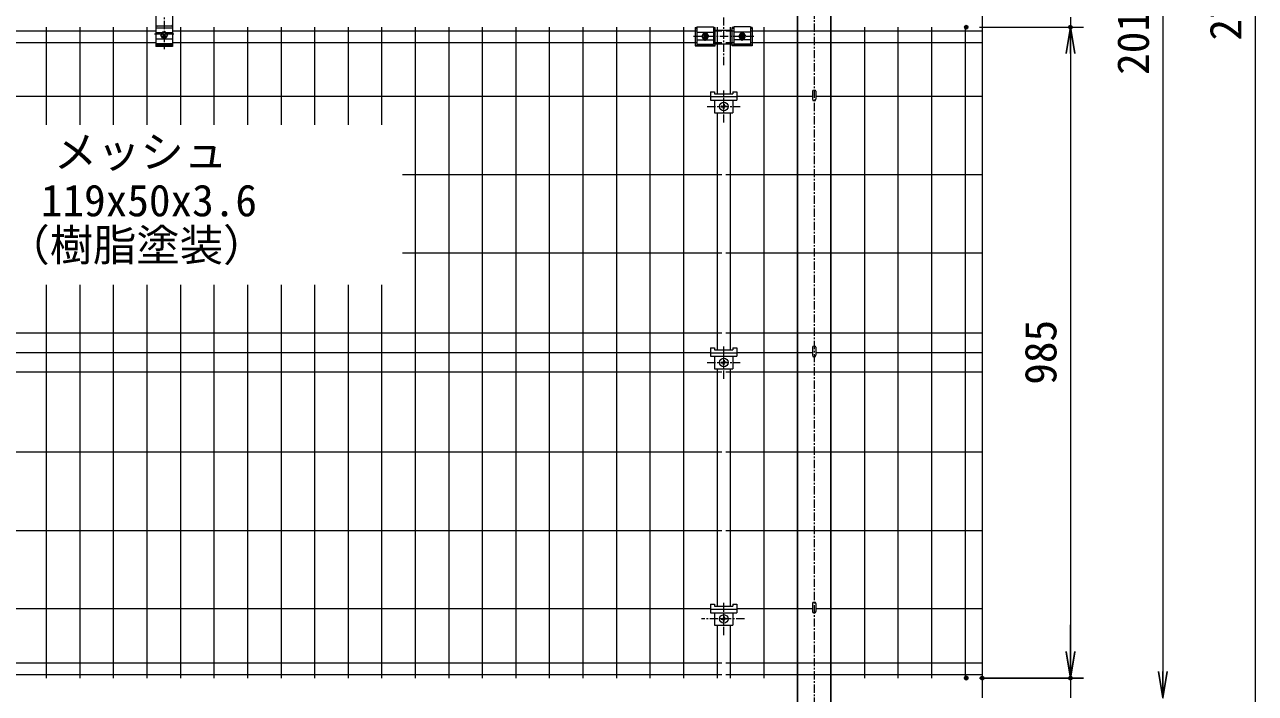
# Model space of a CAD drawing. Units: millimetres, scale not verified. Extents: x -4200 to 4200, y -2970 to 2970.
# Drawn here: x -2384 to -521, y -1639 to -627 of the extents above; entities that cross this region are included whole.
import ezdxf
from ezdxf.enums import TextEntityAlignment as Align

# ---------------------------------------------------------------- set-up
doc = ezdxf.new("R2010")
doc.units = ezdxf.units.MM
doc.header["$LTSCALE"] = 10
doc.header["$PDMODE"] = 32
doc.header["$PDSIZE"] = 5
doc.linetypes.add('USER1', pattern=[2, 1.25, -0.25, 0.25, -0.25])
for name, color, linetype, lineweight in [('0-0_D-BMK', 2, 'USER1', 13), ('0-1_D-STR1', 1, 'Continuous', 25), ('0-2_D-STR-DIM', 7, 'Continuous', 13), ('0-3_0', 7, 'Continuous', 25), ('0-8_D-STR-TXT', 7, 'Continuous', 13), ('0-9_D-STR3', 3, 'Continuous', 13), ('0-E_D-STR5', 7, 'Continuous', 9)]:
    doc.layers.add(name, color=color, linetype=linetype, lineweight=lineweight)
doc.layers.add('0-4_DEFPOINTS', color=7, linetype='Continuous')
doc.styles.add('ＭＳ ゴシック', font='')
doc.styles.get('ＭＳ ゴシック').set_extended_font_data('MS Gothic')

# ---------------------------------------------------------------- blocks, each defined once
blk = doc.blocks.new('_OPEN')
at = {"layer": '0-3_0'}
blk.add_line((0, 0), (-10, 0), dxfattribs=at)
blk.add_lwpolyline([(-10, 1.667), (0, 0), (-10, -1.667)], dxfattribs=at)

msp = doc.modelspace()

# ---------------------------------------------------------------- linework, layer by layer
at = {"layer": '0-0_D-BMK'}
for p, q in [((-1189.18, 794.42), (-1189.18, -1980.33)), ((-2173.13, -601.29), (-2173.13, -663.99)), ((-1326.11, -688.48), (-1326.11, -616.07)), ((-2158.46, -641.5), (-2187.81, -641.5)), ((-1371.89, -644.81), (-1280.29, -644.81)), ((-1354.09, -651.69), (-1354.09, -637.21)), ((-1298.09, -651.69), (-1298.09, -637.21)), ((-1326.07, -775.45), (-1326.07, -726.65)), ((-1351.1, -751.05), (-1301.1, -751.05)), ((-1326.07, -1162.95), (-1326.07, -1114.15)), ((-1351.1, -1138.55), (-1301.1, -1138.55)), ((-1326.07, -1550.88), (-1326.07, -1502.08)), ((-1294.76, -1526.48), (-1359.59, -1526.48))]:
    msp.add_line(p, q, dxfattribs=at)
at = {"layer": '0-1_D-STR1'}
for p, q in [((-1214.18, 747.45), (-1214.18, -1946.03)), ((-1164.18, 747.45), (-1164.18, -1946.03))]:
    msp.add_line(p, q, dxfattribs=at)
at = {"layer": '0-2_D-STR-DIM'}
for p, q in [((-934.83, 883.32), (-934.83, -1646.03)), ((-521.28, -1906.03), (-521.28, 734.12)), ((-661.28, 328.97), (-661.28, -1606.03)), ((-938.91, -631.03), (-781.28, -631.03)), ((-938.91, -631.03), (-781.28, -631.03)), ((-801.28, -616.03), (-801.28, -631.03)), ((-801.28, -671.03), (-801.28, -711.03)), ((-801.28, -671.03), (-801.28, -1576.03)), ((-801.28, -1575.58), (-801.28, -1535.58)), ((-801.28, -1576.03), (-801.28, -1536.03)), ((-938.91, -1615.58), (-781.28, -1615.58)), ((-938.91, -1616.03), (-781.28, -1616.03)), ((-914.83, -1616.03), (-781.28, -1616.03)), ((-801.28, -1615.58), (-801.28, -1646.03)), ((-801.28, -1616.03), (-801.28, -1646.03))]:
    msp.add_line(p, q, dxfattribs=at)
at = {"layer": '0-4_DEFPOINTS'}
for p in [(-958.91, -631.03), (-958.91, -631.03), (-801.28, -631.03), (-958.91, -1615.58), (-958.91, -1616.03), (-934.83, -1616.03), (-801.28, -1616.03)]:
    msp.add_point(p, dxfattribs=at)
at = {"layer": '0-9_D-STR3'}
for p, q in [((-2185.67, -603.71), (-2185.67, -660.13)), ((-2160.67, -603.71), (-2160.67, -660.13)), ((-2160.67, -632.44), (-2185.73, -632.44)), ((-2162.67, -629.35), (-2183.67, -629.35)), ((-1369.2, -631.64), (-1369.2, -659.43)), ((-1369.2, -631.64), (-1366.7, -631.64)), ((-1369.2, -633.05), (-1366.7, -633.05)), ((-1366.7, -630.65), (-1366.7, -656.86)), ((-1366.7, -630.65), (-1341.7, -630.65)), ((-1341.7, -630.65), (-1341.7, -656.86)), ((-1341.7, -631.64), (-1339.2, -631.64)), ((-1341.7, -633.05), (-1339.2, -633.05)), ((-1339.2, -659.43), (-1339.2, -631.64)), ((-1310.7, -631.64), (-1313.2, -631.64)), ((-1313.2, -659.43), (-1313.2, -631.64)), ((-1310.7, -633.05), (-1313.2, -633.05)), ((-1310.7, -630.65), (-1310.7, -656.86)), ((-1285.7, -630.65), (-1310.7, -630.65)), ((-1285.7, -630.65), (-1285.7, -656.86)), ((-1283.2, -631.64), (-1285.7, -631.64)), ((-1283.2, -633.05), (-1285.7, -633.05)), ((-1283.2, -631.64), (-1283.2, -659.43)), ((-2185.67, -638.86), (-2175.77, -638.86)), ((-2185.67, -648.81), (-2160.67, -648.81)), ((-2175.63, -638.61), (-2178.09, -642.87)), ((-2175.63, -647.13), (-2178.09, -642.87)), ((-2175.9, -640.82), (-2174.53, -642.19)), ((-2175.9, -644.92), (-2174.53, -643.55)), ((-2170.71, -638.61), (-2175.63, -638.61)), ((-2170.71, -647.13), (-2175.63, -647.13)), ((-2175.21, -640.14), (-2173.85, -641.51)), ((-2175.21, -645.6), (-2173.85, -644.24)), ((-2171.12, -640.14), (-2172.48, -641.51)), ((-2171.12, -645.6), (-2172.48, -644.24)), ((-2170.44, -640.82), (-2171.8, -642.19)), ((-2170.44, -644.92), (-2171.8, -643.55)), ((-2170.71, -638.61), (-2168.25, -642.87)), ((-2170.71, -647.13), (-2168.25, -642.87)), ((-2170.56, -638.86), (-2160.67, -638.86)), ((-1366.7, -638.4), (-1341.7, -638.4)), ((-1366.7, -650.34), (-1341.7, -650.34)), ((-1356.65, -640.55), (-1359.11, -644.81)), ((-1356.65, -649.07), (-1359.11, -644.81)), ((-1356.92, -642.76), (-1355.56, -644.12)), ((-1356.92, -646.85), (-1355.56, -645.49)), ((-1351.74, -640.55), (-1356.65, -640.55)), ((-1351.74, -649.07), (-1356.65, -649.07)), ((-1356.24, -642.08), (-1354.88, -643.44)), ((-1356.24, -647.54), (-1354.88, -646.17)), ((-1352.15, -642.08), (-1353.51, -643.44)), ((-1352.15, -647.54), (-1353.51, -646.17)), ((-1351.47, -642.76), (-1352.83, -644.12)), ((-1351.47, -646.85), (-1352.83, -645.49)), ((-1351.74, -640.55), (-1349.28, -644.81)), ((-1351.74, -649.07), (-1349.28, -644.81)), ((-1313.2, -635.88), (-1339.2, -635.88)), ((-1285.7, -638.4), (-1310.7, -638.4)), ((-1285.7, -650.34), (-1310.7, -650.34)), ((-1300.65, -640.55), (-1303.11, -644.81)), ((-1300.65, -649.07), (-1303.11, -644.81)), ((-1300.92, -642.76), (-1299.56, -644.12)), ((-1300.92, -646.85), (-1299.56, -645.49)), ((-1300.65, -640.55), (-1295.74, -640.55)), ((-1300.65, -649.07), (-1295.74, -649.07)), ((-1300.24, -642.08), (-1298.88, -643.44)), ((-1300.24, -647.54), (-1298.88, -646.17)), ((-1296.15, -642.08), (-1297.51, -643.44)), ((-1296.15, -647.54), (-1297.51, -646.17)), ((-1295.47, -642.76), (-1296.83, -644.12)), ((-1295.47, -646.85), (-1296.83, -645.49)), ((-1295.74, -640.55), (-1293.28, -644.81)), ((-1295.74, -649.07), (-1293.28, -644.81)), ((-2160.7, -656.16), (-2185.7, -656.16)), ((-2160.67, -658.1), (-2185.67, -658.1)), ((-2160.67, -660.13), (-2185.67, -660.13)), ((-1369.2, -658.25), (-1339.2, -658.25)), ((-1369.2, -659.43), (-1339.2, -659.43)), ((-1366.7, -656.86), (-1341.7, -656.86)), ((-1313.2, -656.85), (-1339.2, -656.85)), ((-1283.2, -658.25), (-1313.2, -658.25)), ((-1283.2, -659.43), (-1313.2, -659.43)), ((-1285.7, -656.86), (-1310.7, -656.86)), ((-1346.13, -728.75), (-1340.13, -728.75)), ((-1346.13, -728.75), (-1346.13, -741.55)), ((-1346.13, -736.05), (-1306.13, -736.05)), ((-1346.13, -741.55), (-1306.13, -741.55)), ((-1340.13, -728.75), (-1340.13, -731.65)), ((-1340.13, -731.65), (-1312.13, -731.65)), ((-1340.13, -741.55), (-1340.13, -760.55)), ((-1312.13, -728.75), (-1306.13, -728.75)), ((-1312.13, -728.75), (-1312.13, -731.65)), ((-1312.13, -741.55), (-1312.13, -760.55)), ((-1306.13, -728.75), (-1306.13, -741.55)), ((-1191.78, -727.86), (-1191.78, -740.03)), ((-1186.58, -727.86), (-1186.58, -740.03)), ((-1340.13, -760.55), (-1312.13, -760.55)), ((-1329.6, -750.55), (-1327.6, -750.55)), ((-1329.6, -751.55), (-1327.6, -751.55)), ((-1326.6, -747.55), (-1326.6, -749.55)), ((-1326.6, -754.55), (-1326.6, -752.55)), ((-1325.6, -747.55), (-1325.6, -749.55)), ((-1325.6, -754.55), (-1325.6, -752.55)), ((-1322.6, -750.55), (-1324.6, -750.55)), ((-1322.6, -751.55), (-1324.6, -751.55)), ((-1346.13, -1116.25), (-1340.13, -1116.25)), ((-1346.13, -1116.25), (-1346.13, -1129.05)), ((-1340.13, -1116.25), (-1340.13, -1119.15)), ((-1312.13, -1116.25), (-1306.13, -1116.25)), ((-1312.13, -1116.25), (-1312.13, -1119.15)), ((-1306.13, -1116.25), (-1306.13, -1129.05)), ((-1191.78, -1115.36), (-1191.78, -1127.53)), ((-1186.58, -1115.36), (-1186.58, -1127.53)), ((-1346.13, -1123.55), (-1306.13, -1123.55)), ((-1346.13, -1129.05), (-1306.13, -1129.05)), ((-1340.13, -1119.15), (-1312.13, -1119.15)), ((-1340.13, -1129.05), (-1340.13, -1148.05)), ((-1326.6, -1135.05), (-1326.6, -1137.05)), ((-1325.6, -1135.05), (-1325.6, -1137.05)), ((-1312.13, -1129.05), (-1312.13, -1148.05)), ((-1340.13, -1148.05), (-1312.13, -1148.05)), ((-1329.6, -1138.05), (-1327.6, -1138.05)), ((-1329.6, -1139.05), (-1327.6, -1139.05)), ((-1326.6, -1142.05), (-1326.6, -1140.05)), ((-1325.6, -1142.05), (-1325.6, -1140.05)), ((-1322.6, -1138.05), (-1324.6, -1138.05)), ((-1322.6, -1139.05), (-1324.6, -1139.05)), ((-1346.13, -1504.18), (-1346.13, -1516.98)), ((-1346.13, -1504.18), (-1340.13, -1504.18)), ((-1312.13, -1504.18), (-1306.13, -1504.18)), ((-1312.13, -1504.18), (-1312.13, -1507.08)), ((-1306.13, -1504.18), (-1306.13, -1516.98)), ((-1191.78, -1502.86), (-1191.78, -1515.03)), ((-1186.58, -1502.86), (-1186.58, -1515.03)), ((-1346.13, -1511.48), (-1306.13, -1511.48)), ((-1346.13, -1516.98), (-1306.13, -1516.98)), ((-1340.13, -1516.98), (-1340.13, -1535.98)), ((-1329.6, -1525.98), (-1327.6, -1525.98)), ((-1329.6, -1526.98), (-1327.6, -1526.98)), ((-1326.6, -1522.98), (-1326.6, -1524.98)), ((-1325.6, -1522.98), (-1325.6, -1524.98)), ((-1322.6, -1525.98), (-1324.6, -1525.98)), ((-1322.6, -1526.98), (-1324.6, -1526.98)), ((-1312.13, -1516.98), (-1312.13, -1535.98)), ((-1340.13, -1535.98), (-1312.13, -1535.98)), ((-1326.6, -1529.98), (-1326.6, -1527.98)), ((-1325.6, -1529.98), (-1325.6, -1527.98))]:
    msp.add_line(p, q, dxfattribs=at)
msp.add_lwpolyline([(-1340.13, -1504.18), (-1340.13, -1507.08), (-1312.13, -1507.08)], dxfattribs=at)
for centre, radius in [((-2173.17, -642.87), 4.26), ((-1354.2, -644.81), 4.26), ((-1298.2, -644.81), 4.26), ((-1326.1, -751.05), 6.5), ((-1326.1, -1138.55), 6.5), ((-1326.1, -1526.48), 6.5)]:
    msp.add_circle(centre, radius, dxfattribs=at)
for centre, radius, start, end in [((-2183.67, -627.35), 2, 180, 270), ((-2162.67, -627.35), 2, 270, 0), ((-2175.56, -640.48), 0.483, 44.99953, 224.99952), ((-2175.56, -645.26), 0.483, 135, 314.99998), ((-2173.17, -641.67), 3.62, 57.53826, 122.46174), ((-2173.17, -644.08), 3.62, 237.53826, 302.46174), ((-2175.21, -642.87), 0.965, 314.99999, 45), ((-2173.17, -640.82), 0.965, 225.00001, 314.99999), ((-2173.17, -644.92), 0.965, 45, 135), ((-2171.12, -642.87), 0.965, 135, 225.00001), ((-2170.78, -640.48), 0.483, 315, 135), ((-2170.78, -645.26), 0.483, 225.00001, 44.99999), ((-1354.2, -643.52), 4, 4.65818, 175.34501), ((-1354.2, -646.08), 4, 184.89555, 355.10576), ((-1356.58, -642.42), 0.483, 44.99953, 224.99952), ((-1356.58, -647.19), 0.483, 135, 314.99998), ((-1356.24, -644.81), 0.965, 314.99999, 45), ((-1354.2, -642.76), 0.965, 225.00001, 314.99999), ((-1354.2, -646.85), 0.965, 45, 135), ((-1352.15, -644.81), 0.965, 135, 225.00001), ((-1351.81, -642.42), 0.483, 315, 135), ((-1351.81, -647.19), 0.483, 225.00001, 44.99999), ((-1298.2, -646.08), 4, 184.89424, 355.10445), ((-1298.19, -643.52), 4, 4.65499, 175.34182), ((-1300.58, -642.42), 0.483, 45, 225), ((-1300.58, -647.19), 0.483, 135.00001, 314.99999), ((-1300.24, -644.81), 0.965, 314.99999, 45), ((-1298.19, -642.76), 0.965, 225.00001, 314.99999), ((-1298.19, -646.85), 0.965, 45, 135), ((-1296.15, -644.81), 0.965, 135, 225.00001), ((-1295.81, -642.42), 0.483, 315.00048, 135.00047), ((-1295.81, -647.19), 0.483, 225.00002, 45), ((-1189.18, -740.03), 2.6, 180, 0), ((-1329.6, -751.05), 0.5, 90.00001, 270), ((-1327.6, -749.55), 1, 270, 0.00001), ((-1327.6, -752.55), 1, 0, 90), ((-1326.1, -747.55), 0.5, 0, 179.99999), ((-1326.1, -754.55), 0.5, 180.00002, 0.00001), ((-1324.6, -749.55), 1, 180.00001, 270), ((-1324.6, -752.55), 1, 90, 180.00001), ((-1322.6, -751.05), 0.5, 270.00049, 90.00046), ((-1326.1, -1135.05), 0.5, 0, 179.99999), ((-1189.18, -1127.53), 2.6, 180, 0), ((-1329.6, -1138.55), 0.5, 90.00001, 270), ((-1327.6, -1137.05), 1, 270, 0.00001), ((-1327.6, -1140.05), 1, 0, 90), ((-1326.1, -1142.05), 0.5, 180.00002, 0.00001), ((-1324.6, -1137.05), 1, 180.00001, 270), ((-1324.6, -1140.05), 1, 90, 180.00001), ((-1322.6, -1138.55), 0.5, 270.00049, 90.00046), ((-1329.6, -1526.48), 0.5, 90.00001, 270), ((-1327.6, -1524.98), 1, 270, 0.00001), ((-1327.6, -1527.98), 1, 0, 90), ((-1326.1, -1522.98), 0.5, 0, 179.99999), ((-1324.6, -1524.98), 1, 180.00001, 270), ((-1324.6, -1527.98), 1, 90, 180.00001), ((-1322.6, -1526.48), 0.5, 270.00049, 90.00046), ((-1189.18, -1515.03), 2.6, 180, 0), ((-1326.1, -1529.98), 0.5, 180.00002, 0.00001)]:
    msp.add_arc(centre, radius, start, end, dxfattribs=at)
for centre in [(-1189.15, -727.88), (-1189.18, -1115.37), (-1189.18, -1502.88)]:
    msp.add_ellipse(centre, major_axis=(-2.6, 0), ratio=0.649974, start_param=3.1415927, end_param=6.2831853, dxfattribs=at)
at = {"layer": '0-E_D-STR5'}
for p, q in [((-2351.6, -631.03), (-2351.6, -778.73)), ((-2300.84, -631.03), (-2300.84, -778.73)), ((-2250.07, -631.03), (-2250.07, -778.73)), ((-2199.3, -631.03), (-2199.3, -778.73)), ((-2148.53, -631.03), (-2148.53, -778.73)), ((-2097.76, -631.03), (-2097.76, -778.73)), ((-2046.99, -631.03), (-2046.99, -778.73)), ((-1996.22, -631.03), (-1996.22, -778.73)), ((-1945.45, -631.03), (-1945.45, -778.73)), ((-1894.68, -631.03), (-1894.68, -778.73)), ((-1843.91, -631.03), (-1843.91, -778.73)), ((-1793.14, -631.03), (-1793.14, -1616.03)), ((-1742.37, -631.03), (-1742.37, -1616.03)), ((-1691.6, -631.03), (-1691.6, -1616.03)), ((-1640.84, -631.03), (-1640.84, -1616.03)), ((-1590.07, -631.03), (-1590.07, -1616.03)), ((-1539.3, -631.03), (-1539.3, -1616.03)), ((-1488.53, -631.03), (-1488.53, -1616.03)), ((-1437.76, -631.03), (-1437.76, -1616.03)), ((-1386.94, -631.03), (-1386.94, -1616.03)), ((-1336.17, -631.03), (-1336.17, -731.65)), ((-1316.22, -631.03), (-1316.22, -731.65)), ((-1265.45, -631.03), (-1265.45, -1616.03)), ((-1214.68, -631.03), (-1214.68, -1616.03)), ((-1163.91, -631.03), (-1163.91, -1616.03)), ((-1113.14, -631.03), (-1113.14, -1616.03)), ((-1062.37, -631.03), (-1062.37, -1616.03)), ((-1011.6, -631.03), (-1011.6, -1616.03)), ((-960.84, -631.03), (-960.84, -1616.03)), ((-3285.7, -636.43), (-2185.67, -636.43)), ((-2160.67, -636.43), (-1366.62, -636.43)), ((-1341.7, -636.43), (-1329.13, -636.43)), ((-1323.13, -636.43), (-1310.7, -636.43)), ((-1285.62, -636.43), (-934.83, -636.43)), ((-3285.65, -654.06), (-2185.67, -654.06)), ((-2160.67, -654.06), (-1366.62, -654.06)), ((-1341.7, -654.05), (-1329.13, -654.05)), ((-1323.13, -654.05), (-1310.7, -654.05)), ((-1285.62, -654.06), (-934.83, -654.06)), ((-3186.58, -735.6), (-1346.13, -735.6)), ((-1306.13, -735.6), (-1191.78, -735.6)), ((-1186.58, -735.6), (-934.83, -735.6)), ((-1336.17, -760.55), (-1336.17, -1119.15)), ((-1316.22, -760.55), (-1316.22, -1119.15)), ((-1812.47, -854.08), (-1329.13, -854.08)), ((-1323.13, -854.08), (-934.83, -854.08)), ((-1812.47, -972.58), (-1329.13, -972.58)), ((-1323.13, -972.58), (-934.83, -972.58)), ((-2351.6, -1021.11), (-2351.6, -1616.03)), ((-2300.84, -1021.11), (-2300.84, -1616.03)), ((-2250.07, -1021.11), (-2250.07, -1616.03)), ((-2199.3, -1021.11), (-2199.3, -1616.03)), ((-2148.53, -1021.11), (-2148.53, -1616.03)), ((-2097.76, -1021.11), (-2097.76, -1616.03)), ((-2046.99, -1021.11), (-2046.99, -1616.03)), ((-1996.22, -1021.11), (-1996.22, -1616.03)), ((-1945.45, -1021.11), (-1945.45, -1616.03)), ((-1894.68, -1021.11), (-1894.68, -1616.03)), ((-1843.91, -1021.11), (-1843.91, -1616.03)), ((-3462.75, -1093.58), (-1329.13, -1093.58)), ((-1323.13, -1093.58), (-934.83, -1093.58)), ((-3186.58, -1123.1), (-1346.13, -1123.1)), ((-1306.13, -1123.1), (-1191.78, -1123.1)), ((-1186.58, -1123.1), (-934.83, -1123.1)), ((-3323.13, -1152.58), (-1329.13, -1152.58)), ((-1336.17, -1148.05), (-1336.17, -1507.08)), ((-1323.13, -1152.58), (-934.83, -1152.58)), ((-1316.22, -1148.05), (-1316.22, -1507.08)), ((-3323.13, -1273.74), (-1329.13, -1273.74)), ((-1323.13, -1273.74), (-934.83, -1273.74)), ((-3323.13, -1392.39), (-1329.13, -1392.39)), ((-1323.13, -1392.39), (-934.83, -1392.39)), ((-3186.58, -1510.63), (-1346.13, -1510.63)), ((-1306.13, -1510.63), (-1191.78, -1510.63)), ((-1186.58, -1510.63), (-934.83, -1510.63)), ((-1336.17, -1535.98), (-1336.17, -1616.03)), ((-1316.22, -1535.98), (-1316.22, -1616.03)), ((-3323.13, -1593), (-1329.13, -1593)), ((-1323.13, -1593), (-934.83, -1593)), ((-3323.13, -1610.63), (-1329.13, -1610.63)), ((-1323.13, -1610.63), (-934.83, -1610.63))]:
    msp.add_line(p, q, dxfattribs=at)

# ---------------------------------------------------------------- block references
at = {"layer": '0-2_D-STR-DIM', "xscale": 4, "yscale": 4}
for p, rotation in [((-801.28, -631.03), 90), ((-801.28, -631.03), 90), ((-801.28, -1615.58), 270), ((-801.28, -1616.03), 270), ((-801.28, -1616.03), 270), ((-661.28, -1646.03), 270)]:
    msp.add_blockref('_OPEN', p, dxfattribs=dict(at, rotation=rotation))

# ---------------------------------------------------------------- texts
at = {"layer": '0-2_D-STR-DIM', "style": 'ＭＳ ゴシック'}
for s, p in [('2720', (-528.03, -651.21)), ('2015', (-668.03, -703.13)), ('985', (-808.03, -1172.01))]:
    msp.add_text(s, height=48.09, rotation=90, dxfattribs=at).set_placement(p, align=Align.BOTTOM_LEFT)
at = {"layer": '0-8_D-STR-TXT', "style": 'ＭＳ ゴシック'}
for s, p in [('メッシュ', (-2340.21, -858)), ('119x50x3.6', (-2359.76, -931.6)), ('（樹脂塗装）', (-2411.94, -999.19))]:
    msp.add_text(s, height=48.09, dxfattribs=at).set_placement(p, align=Align.BOTTOM_LEFT)

doc.saveas('drawing.dxf')
